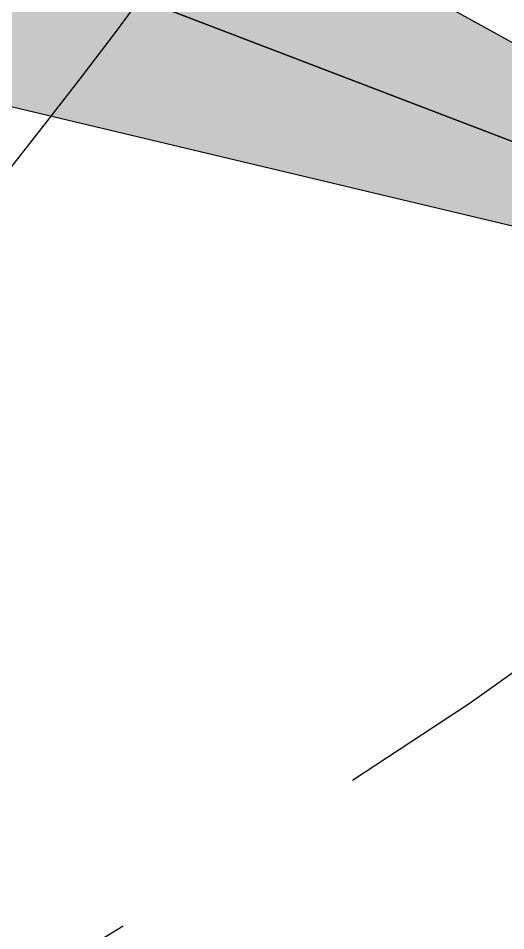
# Model space of a CAD drawing. Header units: millimetres. Extents: x -1573 to 210, y -360 to 557.
# Drawn here: x -486.539 to -485.732, y 19.244 to 20.755 of the extents above; entities that cross this region are included whole.
import ezdxf

# ---------------------------------------------------------------- set-up
doc = ezdxf.new("R2010")
doc.units = ezdxf.units.MM
doc.header["$LTSCALE"] = 2
doc.linetypes.add('CACHEX2', pattern=[0.75, 0.5, -0.25])
doc.layers.add('CARTOUCHE', color=7, linetype='Continuous')
doc.layers.add('rosace', color=7, linetype='Continuous')

# ---------------------------------------------------------------- blocks, each defined once
blk = doc.blocks.new('A$C581E6685')
at = {"layer": 'rosace'}
for color, points in [(32, [(-39.8519, 24.2064), (-37.1498, 25.5201), (-23.2602, 17.8548)]), (40, [(-39.8519, 24.2064), (-23.2602, 17.8548), (-38.5844, 21.5046)])]:
    blk.add_hatch(color=color, dxfattribs=at).paths.add_polyline_path(points)
at = {"layer": 'rosace', "color": 32}
blk.add_lwpolyline([(-39.8519, 24.2064), (-37.1498, 25.5201), (-23.2602, 17.8559)], close=True, dxfattribs=at)
at = {"layer": 'rosace', "color": 40}
blk.add_lwpolyline([(-39.8519, 24.2064), (-23.2602, 17.8559), (-38.584, 21.5046)], close=True, dxfattribs=at)
at = {"layer": 'rosace', "color": 32, "linetype": 'CACHEX2', "ltscale": 1.5}
blk.add_ellipse((-38.0538, 23.8138), major_axis=(-19.0311, -3.534), ratio=0.590567, dxfattribs=at)
at = {"layer": 'rosace', "color": 32}
blk.add_ellipse((-37.6144, 23.8499), major_axis=(-13.5768, -4.2839), ratio=0.791971, dxfattribs=at)

msp = doc.modelspace()

# ---------------------------------------------------------------- linework, layer by layer
at = {"layer": 'CARTOUCHE'}
msp.add_rational_spline([(-508.0665, 33.7081), (-508.0665, 22.8169), (-508.0665, 11.9258), (-508.0665, 8.0858), (-504.2265, 8.0858), (-458.6872, 8.0858), (-413.148, 8.0858), (-409.308, 8.0858), (-409.308, 11.9258), (-409.308, 22.8169), (-409.308, 33.7081), (-409.308, 37.5481), (-413.148, 37.5481), (-458.6872, 37.5481), (-504.2265, 37.5481), (-508.0665, 37.5481), (-508.0665, 33.7081)], [1, 1, 1, 0.707106781187, 1, 1, 1, 0.707106781187, 1, 1, 1, 0.707106781187, 1, 1, 1, 0.707106781187, 1], degree=2, knots=[0, 0, 0, 1, 1, 2.570796, 2.570796, 3.570796, 3.570796, 5.141593, 5.141593, 6.141593, 6.141593, 7.712389, 7.712389, 8.712389, 8.712389, 10.283185, 10.283185, 10.283185], dxfattribs=at)

# ---------------------------------------------------------------- block references
at = {"layer": 'CARTOUCHE', "xscale": 0.6, "yscale": 0.6, "zscale": 0.6}
msp.add_blockref('A$C581E6685', (-470.7958, 9.4664), dxfattribs=at)

doc.saveas('drawing.dxf')
